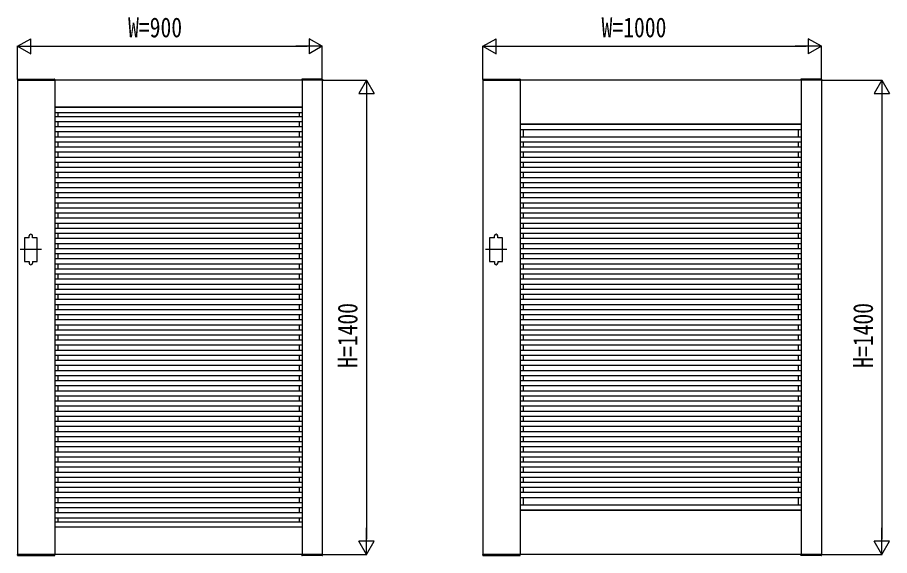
# Model space of a CAD drawing. Units: millimetres, scale not verified. Extents: x -8410 to 8410, y -5940 to 5940.
# Drawn here: x 30 to 2606, y -891 to 697 of the extents above; entities that cross this region are included whole.
import ezdxf
from ezdxf.enums import TextEntityAlignment as Align

# ---------------------------------------------------------------- set-up
doc = ezdxf.new("R2010")
doc.units = ezdxf.units.MM
doc.header["$LTSCALE"] = 30
doc.layers.add('0-3_YKK_A1', color=4, linetype='Continuous')
doc.layers.add('0-4_YKK_D', color=6, linetype='Continuous')
doc.styles.add('ＭＳ ゴシック', font='')
doc.styles.get('ＭＳ ゴシック').set_extended_font_data('MS Gothic')

msp = doc.modelspace()

# ---------------------------------------------------------------- linework, layer by layer
at = {"layer": '0-3_YKK_A1'}
for p, q in [((31.27, 515.61), (140.01, 515.61)), ((930.01, 515.61), (871.27, 515.61)), ((1405.33, 515.61), (1514.06, 515.61)), ((2404.06, 515.61), (2345.33, 515.61)), ((30.27, 514.66), (30.14, 512.11)), ((30.14, 512.11), (141.14, 512.11)), ((30.64, 512.11), (30.64, -887.89)), ((930.64, 512.11), (30.64, 512.11)), ((140.64, 512.11), (140.64, -887.89)), ((141, 514.66), (141.14, 512.11)), ((870.27, 514.66), (870.14, 512.11)), ((931.14, 512.11), (870.14, 512.11)), ((870.64, 512.11), (870.64, -887.89)), ((930.64, 512.11), (930.64, -887.89)), ((931, 514.66), (931.14, 512.11)), ((1404.33, 514.66), (1404.2, 512.11)), ((1404.2, 512.11), (1515.2, 512.11)), ((1404.7, 512.11), (1404.7, -887.89)), ((2404.7, 512.11), (1404.7, 512.11)), ((1514.7, 512.11), (1514.7, -887.89)), ((1515.06, 514.66), (1515.2, 512.11)), ((2344.33, 514.66), (2344.2, 512.11)), ((2405.2, 512.11), (2344.2, 512.11)), ((2344.7, 512.11), (2344.7, -887.89)), ((2404.7, 512.11), (2404.7, -887.89)), ((2405.06, 514.66), (2405.2, 512.11)), ((870.64, 432.11), (140.64, 432.11)), ((870.64, 431.01), (140.64, 431.01)), ((870.64, 416.01), (140.64, 416.01)), ((149.44, 432.11), (149.44, 431.01)), ((149.44, 416.01), (149.44, 404.31)), ((861.84, 432.11), (861.84, 431.01)), ((861.84, 416.01), (861.84, 404.31)), ((870.64, 404.31), (140.64, 404.31)), ((870.64, 389.31), (140.64, 389.31)), ((149.44, 389.31), (149.44, 374.31)), ((861.84, 389.31), (861.84, 374.31)), ((870.64, 374.31), (140.64, 374.31)), ((2344.7, 382.11), (1514.7, 382.11)), ((2344.7, 381.01), (1514.7, 381.01)), ((2344.7, 366.01), (1514.7, 366.01)), ((1523.5, 382.11), (1523.5, 381.01)), ((1523.5, 366.01), (1523.5, 344.31)), ((2335.9, 382.11), (2335.9, 381.01)), ((2335.9, 366.01), (2335.9, 344.31)), ((870.64, 359.31), (140.64, 359.31)), ((870.64, 344.31), (140.64, 344.31)), ((149.44, 359.31), (149.44, 344.31)), ((861.84, 359.31), (861.84, 344.31)), ((2344.7, 344.31), (1514.7, 344.31)), ((870.64, 329.31), (140.64, 329.31)), ((870.64, 314.31), (140.64, 314.31)), ((149.44, 329.31), (149.44, 314.31)), ((861.84, 329.31), (861.84, 314.31)), ((2344.7, 329.31), (1514.7, 329.31)), ((2344.7, 314.31), (1514.7, 314.31)), ((1523.5, 329.31), (1523.5, 314.31)), ((2335.9, 329.31), (2335.9, 314.31)), ((870.64, 299.31), (140.64, 299.31)), ((870.64, 284.31), (140.64, 284.31)), ((149.44, 299.31), (149.44, 284.31)), ((861.84, 299.31), (861.84, 284.31)), ((2344.7, 299.31), (1514.7, 299.31)), ((2344.7, 284.31), (1514.7, 284.31)), ((1523.5, 299.31), (1523.5, 284.31)), ((2335.9, 299.31), (2335.9, 284.31)), ((870.64, 269.31), (140.64, 269.31)), ((149.44, 269.31), (149.44, 254.31)), ((861.84, 269.31), (861.84, 254.31)), ((2344.7, 269.31), (1514.7, 269.31)), ((1523.5, 269.31), (1523.5, 254.31)), ((2335.9, 269.31), (2335.9, 254.31)), ((870.64, 254.31), (140.64, 254.31)), ((870.64, 239.31), (140.64, 239.31)), ((149.44, 239.31), (149.44, 224.31)), ((861.84, 239.31), (861.84, 224.31)), ((2344.7, 254.31), (1514.7, 254.31)), ((2344.7, 239.31), (1514.7, 239.31)), ((1523.5, 239.31), (1523.5, 224.31)), ((2335.9, 239.31), (2335.9, 224.31)), ((870.64, 224.31), (140.64, 224.31)), ((870.64, 209.31), (140.64, 209.31)), ((149.44, 209.31), (149.44, 194.31)), ((861.84, 209.31), (861.84, 194.31)), ((2344.7, 224.31), (1514.7, 224.31)), ((2344.7, 209.31), (1514.7, 209.31)), ((1523.5, 209.31), (1523.5, 194.31)), ((2335.9, 209.31), (2335.9, 194.31)), ((870.64, 194.31), (140.64, 194.31)), ((2344.7, 194.31), (1514.7, 194.31)), ((870.64, 179.31), (140.64, 179.31)), ((870.64, 164.31), (140.64, 164.31)), ((149.44, 179.31), (149.44, 164.31)), ((861.84, 179.31), (861.84, 164.31)), ((2344.7, 179.31), (1514.7, 179.31)), ((2344.7, 164.31), (1514.7, 164.31)), ((1523.5, 179.31), (1523.5, 164.31)), ((2335.9, 179.31), (2335.9, 164.31)), ((870.64, 149.31), (140.64, 149.31)), ((870.64, 134.31), (140.64, 134.31)), ((149.44, 149.31), (149.44, 134.31)), ((861.84, 149.31), (861.84, 134.31)), ((2344.7, 149.31), (1514.7, 149.31)), ((2344.7, 134.31), (1514.7, 134.31)), ((1523.5, 149.31), (1523.5, 134.31)), ((2335.9, 149.31), (2335.9, 134.31)), ((870.64, 119.31), (140.64, 119.31)), ((870.64, 104.31), (140.64, 104.31)), ((149.44, 119.31), (149.44, 104.31)), ((861.84, 119.31), (861.84, 104.31)), ((2344.7, 119.31), (1514.7, 119.31)), ((2344.7, 104.31), (1514.7, 104.31)), ((1523.5, 119.31), (1523.5, 104.31)), ((2335.9, 119.31), (2335.9, 104.31)), ((870.64, 89.31), (140.64, 89.31)), ((149.44, 89.31), (149.44, 74.31)), ((861.84, 89.31), (861.84, 74.31)), ((2344.7, 89.31), (1514.7, 89.31)), ((1523.5, 89.31), (1523.5, 74.31)), ((2335.9, 89.31), (2335.9, 74.31)), ((64.64, 47.11), (64.64, 52.11)), ((74.64, 47.11), (74.64, 52.11)), ((870.64, 74.31), (140.64, 74.31)), ((870.64, 59.31), (140.64, 59.31)), ((149.44, 59.31), (149.44, 44.31)), ((861.84, 59.31), (861.84, 44.31)), ((1438.7, 47.11), (1438.7, 52.11)), ((1448.7, 47.11), (1448.7, 52.11)), ((2344.7, 74.31), (1514.7, 74.31)), ((2344.7, 59.31), (1514.7, 59.31)), ((1523.5, 59.31), (1523.5, 44.31)), ((2335.9, 59.31), (2335.9, 44.31)), ((870.64, 44.31), (140.64, 44.31)), ((870.64, 29.31), (140.64, 29.31)), ((149.44, 29.31), (149.44, 14.31)), ((861.84, 29.31), (861.84, 14.31)), ((2344.7, 44.31), (1514.7, 44.31)), ((2344.7, 29.31), (1514.7, 29.31)), ((1523.5, 29.31), (1523.5, 14.31)), ((2335.9, 29.31), (2335.9, 14.31)), ((101.14, 12.11), (38.14, 12.11)), ((870.64, 14.31), (140.64, 14.31)), ((1475.2, 12.11), (1412.2, 12.11)), ((2344.7, 14.31), (1514.7, 14.31)), ((64.64, -22.89), (64.64, -27.89)), ((74.64, -22.89), (74.64, -27.89)), ((870.64, -0.69), (140.64, -0.69)), ((870.64, -15.69), (140.64, -15.69)), ((149.44, -0.69), (149.44, -15.69)), ((861.84, -0.69), (861.84, -15.69)), ((1438.7, -22.89), (1438.7, -27.89)), ((1448.7, -22.89), (1448.7, -27.89)), ((2344.7, -0.69), (1514.7, -0.69)), ((2344.7, -15.69), (1514.7, -15.69)), ((1523.5, -0.69), (1523.5, -15.69)), ((2335.9, -0.69), (2335.9, -15.69)), ((870.64, -30.69), (140.64, -30.69)), ((870.64, -45.69), (140.64, -45.69)), ((149.44, -30.69), (149.44, -45.69)), ((861.84, -30.69), (861.84, -45.69)), ((2344.7, -30.69), (1514.7, -30.69)), ((2344.7, -45.69), (1514.7, -45.69)), ((1523.5, -30.69), (1523.5, -45.69)), ((2335.9, -30.69), (2335.9, -45.69)), ((870.64, -60.69), (140.64, -60.69)), ((870.64, -75.69), (140.64, -75.69)), ((149.44, -60.69), (149.44, -75.69)), ((861.84, -60.69), (861.84, -75.69)), ((2344.7, -60.69), (1514.7, -60.69)), ((2344.7, -75.69), (1514.7, -75.69)), ((1523.5, -60.69), (1523.5, -75.69)), ((2335.9, -60.69), (2335.9, -75.69)), ((870.64, -90.69), (140.64, -90.69)), ((149.44, -90.69), (149.44, -105.69)), ((861.84, -90.69), (861.84, -105.69)), ((2344.7, -90.69), (1514.7, -90.69)), ((1523.5, -90.69), (1523.5, -105.69)), ((2335.9, -90.69), (2335.9, -105.69)), ((870.64, -105.69), (140.64, -105.69)), ((870.64, -120.69), (140.64, -120.69)), ((149.44, -120.69), (149.44, -135.69)), ((861.84, -120.69), (861.84, -135.69)), ((2344.7, -105.69), (1514.7, -105.69)), ((2344.7, -120.69), (1514.7, -120.69)), ((1523.5, -120.69), (1523.5, -135.69)), ((2335.9, -120.69), (2335.9, -135.69)), ((870.64, -135.69), (140.64, -135.69)), ((870.64, -150.69), (140.64, -150.69)), ((149.44, -150.69), (149.44, -165.69)), ((861.84, -150.69), (861.84, -165.69)), ((2344.7, -135.69), (1514.7, -135.69)), ((2344.7, -150.69), (1514.7, -150.69)), ((1523.5, -150.69), (1523.5, -165.69)), ((2335.9, -150.69), (2335.9, -165.69)), ((870.64, -165.69), (140.64, -165.69)), ((2344.7, -165.69), (1514.7, -165.69)), ((870.64, -180.69), (140.64, -180.69)), ((870.64, -195.69), (140.64, -195.69)), ((149.44, -180.69), (149.44, -195.69)), ((861.84, -180.69), (861.84, -195.69)), ((2344.7, -180.69), (1514.7, -180.69)), ((2344.7, -195.69), (1514.7, -195.69)), ((1523.5, -180.69), (1523.5, -195.69)), ((2335.9, -180.69), (2335.9, -195.69)), ((870.64, -210.69), (140.64, -210.69)), ((870.64, -225.69), (140.64, -225.69)), ((149.44, -210.69), (149.44, -225.69)), ((861.84, -210.69), (861.84, -225.69)), ((2344.7, -210.69), (1514.7, -210.69)), ((2344.7, -225.69), (1514.7, -225.69)), ((1523.5, -210.69), (1523.5, -225.69)), ((2335.9, -210.69), (2335.9, -225.69)), ((870.64, -240.69), (140.64, -240.69)), ((870.64, -255.69), (140.64, -255.69)), ((149.44, -240.69), (149.44, -255.69)), ((861.84, -240.69), (861.84, -255.69)), ((2344.7, -240.69), (1514.7, -240.69)), ((2344.7, -255.69), (1514.7, -255.69)), ((1523.5, -240.69), (1523.5, -255.69)), ((2335.9, -240.69), (2335.9, -255.69)), ((870.64, -270.69), (140.64, -270.69)), ((149.44, -270.69), (149.44, -285.69)), ((861.84, -270.69), (861.84, -285.69)), ((2344.7, -270.69), (1514.7, -270.69)), ((1523.5, -270.69), (1523.5, -285.69)), ((2335.9, -270.69), (2335.9, -285.69)), ((870.64, -285.69), (140.64, -285.69)), ((870.64, -300.69), (140.64, -300.69)), ((149.44, -300.69), (149.44, -315.69)), ((861.84, -300.69), (861.84, -315.69)), ((2344.7, -285.69), (1514.7, -285.69)), ((2344.7, -300.69), (1514.7, -300.69)), ((1523.5, -300.69), (1523.5, -315.69)), ((2335.9, -300.69), (2335.9, -315.69)), ((870.64, -315.69), (140.64, -315.69)), ((870.64, -330.69), (140.64, -330.69)), ((149.44, -330.69), (149.44, -345.69)), ((861.84, -330.69), (861.84, -345.69)), ((2344.7, -315.69), (1514.7, -315.69)), ((2344.7, -330.69), (1514.7, -330.69)), ((1523.5, -330.69), (1523.5, -345.69)), ((2335.9, -330.69), (2335.9, -345.69)), ((870.64, -345.69), (140.64, -345.69)), ((2344.7, -345.69), (1514.7, -345.69)), ((870.64, -360.69), (140.64, -360.69)), ((870.64, -375.69), (140.64, -375.69)), ((149.44, -360.69), (149.44, -375.69)), ((861.84, -360.69), (861.84, -375.69)), ((2344.7, -360.69), (1514.7, -360.69)), ((2344.7, -375.69), (1514.7, -375.69)), ((1523.5, -360.69), (1523.5, -375.69)), ((2335.9, -360.69), (2335.9, -375.69)), ((870.64, -390.69), (140.64, -390.69)), ((870.64, -405.69), (140.64, -405.69)), ((149.44, -390.69), (149.44, -405.69)), ((861.84, -390.69), (861.84, -405.69)), ((2344.7, -390.69), (1514.7, -390.69)), ((2344.7, -405.69), (1514.7, -405.69)), ((1523.5, -390.69), (1523.5, -405.69)), ((2335.9, -390.69), (2335.9, -405.69)), ((870.64, -420.69), (140.64, -420.69)), ((870.64, -435.69), (140.64, -435.69)), ((149.44, -420.69), (149.44, -435.69)), ((861.84, -420.69), (861.84, -435.69)), ((2344.7, -420.69), (1514.7, -420.69)), ((2344.7, -435.69), (1514.7, -435.69)), ((1523.5, -420.69), (1523.5, -435.69)), ((2335.9, -420.69), (2335.9, -435.69)), ((870.64, -450.69), (140.64, -450.69)), ((149.44, -450.69), (149.44, -465.69)), ((861.84, -450.69), (861.84, -465.69)), ((2344.7, -450.69), (1514.7, -450.69)), ((1523.5, -450.69), (1523.5, -465.69)), ((2335.9, -450.69), (2335.9, -465.69)), ((870.64, -465.69), (140.64, -465.69)), ((870.64, -480.69), (140.64, -480.69)), ((149.44, -480.69), (149.44, -495.69)), ((861.84, -480.69), (861.84, -495.69)), ((2344.7, -465.69), (1514.7, -465.69)), ((2344.7, -480.69), (1514.7, -480.69)), ((1523.5, -480.69), (1523.5, -495.69)), ((2335.9, -480.69), (2335.9, -495.69)), ((870.64, -495.69), (140.64, -495.69)), ((870.64, -510.69), (140.64, -510.69)), ((149.44, -510.69), (149.44, -525.69)), ((861.84, -510.69), (861.84, -525.69)), ((2344.7, -495.69), (1514.7, -495.69)), ((2344.7, -510.69), (1514.7, -510.69)), ((1523.5, -510.69), (1523.5, -525.69)), ((2335.9, -510.69), (2335.9, -525.69)), ((870.64, -525.69), (140.64, -525.69)), ((870.64, -540.69), (140.64, -540.69)), ((149.44, -540.69), (149.44, -555.69)), ((861.84, -540.69), (861.84, -555.69)), ((2344.7, -525.69), (1514.7, -525.69)), ((2344.7, -540.69), (1514.7, -540.69)), ((1523.5, -540.69), (1523.5, -555.69)), ((2335.9, -540.69), (2335.9, -555.69)), ((870.64, -555.69), (140.64, -555.69)), ((2344.7, -555.69), (1514.7, -555.69)), ((870.64, -570.69), (140.64, -570.69)), ((870.64, -585.69), (140.64, -585.69)), ((149.44, -570.69), (149.44, -585.69)), ((861.84, -570.69), (861.84, -585.69)), ((2344.7, -570.69), (1514.7, -570.69)), ((2344.7, -585.69), (1514.7, -585.69)), ((1523.5, -570.69), (1523.5, -585.69)), ((2335.9, -570.69), (2335.9, -585.69)), ((870.64, -600.69), (140.64, -600.69)), ((870.64, -615.69), (140.64, -615.69)), ((149.44, -600.69), (149.44, -615.69)), ((861.84, -600.69), (861.84, -615.69)), ((2344.7, -600.69), (1514.7, -600.69)), ((2344.7, -615.69), (1514.7, -615.69)), ((1523.5, -600.69), (1523.5, -615.69)), ((2335.9, -600.69), (2335.9, -615.69)), ((870.64, -630.69), (140.64, -630.69)), ((149.44, -630.69), (149.44, -645.69)), ((861.84, -630.69), (861.84, -645.69)), ((2344.7, -630.69), (1514.7, -630.69)), ((1523.5, -630.69), (1523.5, -645.69)), ((2335.9, -630.69), (2335.9, -645.69)), ((870.64, -645.69), (140.64, -645.69)), ((870.64, -660.69), (140.64, -660.69)), ((149.44, -660.69), (149.44, -675.69)), ((861.84, -660.69), (861.84, -675.69)), ((2344.7, -645.69), (1514.7, -645.69)), ((2344.7, -660.69), (1514.7, -660.69)), ((1523.5, -660.69), (1523.5, -675.69)), ((2335.9, -660.69), (2335.9, -675.69)), ((870.64, -675.69), (140.64, -675.69)), ((870.64, -690.69), (140.64, -690.69)), ((149.44, -690.69), (149.44, -705.69)), ((861.84, -690.69), (861.84, -705.69)), ((2344.7, -675.69), (1514.7, -675.69)), ((2344.7, -690.69), (1514.7, -690.69)), ((1523.5, -690.69), (1523.5, -705.69)), ((2335.9, -690.69), (2335.9, -705.69)), ((870.64, -705.69), (140.64, -705.69)), ((870.64, -720.69), (140.64, -720.69)), ((149.44, -720.69), (149.44, -735.69)), ((861.84, -720.69), (861.84, -735.69)), ((2344.7, -705.69), (1514.7, -705.69)), ((2344.7, -720.69), (1514.7, -720.69)), ((1523.5, -720.69), (1523.5, -742.39)), ((2335.9, -720.69), (2335.9, -742.39)), ((870.64, -735.69), (140.64, -735.69)), ((2344.7, -742.39), (1514.7, -742.39)), ((870.64, -750.69), (140.64, -750.69)), ((870.64, -765.69), (140.64, -765.69)), ((149.44, -750.69), (149.44, -765.69)), ((861.84, -750.69), (861.84, -765.69)), ((2344.7, -757.39), (1514.7, -757.39)), ((2344.7, -757.89), (1514.7, -757.89)), ((1523.5, -757.39), (1523.5, -757.89)), ((2335.9, -757.39), (2335.9, -757.89)), ((870.64, -780.69), (140.64, -780.69)), ((870.64, -792.39), (140.64, -792.39)), ((149.44, -780.69), (149.44, -792.39)), ((861.84, -780.69), (861.84, -792.39)), ((870.64, -807.39), (140.64, -807.39)), ((870.64, -807.89), (140.64, -807.89)), ((149.44, -807.39), (149.44, -807.89)), ((861.84, -807.39), (861.84, -807.89)), ((30.14, -887.89), (141.14, -887.89)), ((30.27, -890.45), (30.14, -887.9)), ((930.64, -887.89), (30.64, -887.89)), ((31.27, -891.39), (140.01, -891.39)), ((141, -890.45), (141.14, -887.9)), ((931.14, -887.89), (870.14, -887.89)), ((870.27, -890.45), (870.14, -887.9)), ((930.01, -891.39), (871.27, -891.39)), ((931, -890.45), (931.14, -887.9)), ((1404.2, -887.89), (1515.2, -887.89)), ((1404.33, -890.45), (1404.2, -887.9)), ((2404.7, -887.89), (1404.7, -887.89)), ((1405.33, -891.39), (1514.06, -891.39)), ((1515.06, -890.45), (1515.2, -887.9)), ((2405.2, -887.89), (2344.2, -887.89)), ((2344.33, -890.45), (2344.2, -887.9)), ((2404.06, -891.39), (2345.33, -891.39)), ((2405.06, -890.45), (2405.2, -887.9))]:
    msp.add_line(p, q, dxfattribs=at)
for points in [[(64.64, 47.11), (50.64, 47.11), (50.64, -22.89), (64.64, -22.89)], [(74.64, -22.89), (88.64, -22.89), (88.64, 47.11), (74.64, 47.11)], [(1438.7, 47.11), (1424.7, 47.11), (1424.7, -22.89), (1438.7, -22.89)], [(1448.7, -22.89), (1462.7, -22.89), (1462.7, 47.11), (1448.7, 47.11)]]:
    msp.add_lwpolyline(points, dxfattribs=at)
for centre, radius, start, end in [((31.27, 514.61), 1, 90, 177), ((140.01, 514.61), 1, 3, 90), ((871.27, 514.61), 1, 90, 177), ((930.01, 514.61), 1, 3, 90), ((1405.33, 514.61), 1, 90, 177), ((1514.06, 514.61), 1, 3, 90), ((2345.33, 514.61), 1, 90, 177), ((2404.06, 514.61), 1, 3, 90), ((69.64, 52.11), 5, 0, 180), ((1443.7, 52.11), 5, 0, 180), ((69.64, -27.89), 5, 180, 0), ((1443.7, -27.89), 5, 180, 0), ((31.27, -890.39), 1, 183, 270), ((140.01, -890.39), 1, 270, 357), ((871.27, -890.39), 1, 183, 270), ((930.01, -890.39), 1, 270, 357), ((1405.33, -890.39), 1, 183, 270), ((1514.06, -890.39), 1, 270, 357), ((2345.33, -890.39), 1, 183, 270), ((2404.06, -890.39), 1, 270, 357)]:
    msp.add_arc(centre, radius, start, end, dxfattribs=at)
at = {"layer": '0-4_YKK_D'}
for p, q in [((30.64, 612.11), (69.61, 634.61)), ((69.61, 589.61), (69.61, 634.61)), ((930.64, 612.11), (891.67, 634.61)), ((891.67, 634.61), (891.67, 589.61)), ((1404.7, 612.11), (1443.67, 634.61)), ((1443.67, 589.61), (1443.67, 634.61)), ((2404.7, 612.11), (2365.73, 634.61)), ((2365.73, 634.61), (2365.73, 589.61)), ((30.64, 514.11), (30.64, 613.11)), ((30.64, 612.11), (69.61, 589.61)), ((30.64, 612.11), (108.58, 612.11)), ((75.64, 612.11), (885.64, 612.11)), ((930.64, 612.11), (852.7, 612.11)), ((930.64, 612.11), (891.67, 589.61)), ((930.64, 514.11), (930.64, 613.11)), ((1404.7, 514.11), (1404.7, 613.11)), ((1404.7, 612.11), (1443.67, 589.61)), ((1404.7, 612.11), (1482.64, 612.11)), ((1449.7, 612.11), (2359.7, 612.11)), ((2404.7, 612.11), (2326.75, 612.11)), ((2404.7, 612.11), (2365.73, 589.61)), ((2404.7, 514.11), (2404.7, 613.11)), ((932.64, 512.11), (1062.06, 512.11)), ((1061.06, 512.11), (1038.56, 473.13)), ((1061.06, 512.11), (1083.56, 473.13)), ((1061.06, 512.11), (1061.06, 434.16)), ((2406.7, 512.11), (2584.47, 512.11)), ((2583.47, 512.11), (2560.97, 473.13)), ((2583.47, 512.11), (2605.97, 473.13)), ((2583.47, 512.11), (2583.47, 434.16)), ((1038.56, 473.13), (1083.56, 473.13)), ((1061.06, 467.11), (1061.06, -842.89)), ((2560.97, 473.13), (2605.97, 473.13)), ((2583.47, 467.11), (2583.47, -842.89)), ((1061.06, -887.89), (1061.06, -809.95)), ((2583.47, -887.89), (2583.47, -809.95)), ((1061.06, -887.89), (1038.56, -848.92)), ((1083.56, -848.92), (1038.56, -848.92)), ((1061.06, -887.89), (1083.56, -848.92)), ((2583.47, -887.89), (2560.97, -848.92)), ((2605.97, -848.92), (2560.97, -848.92)), ((2583.47, -887.89), (2605.97, -848.92)), ((932.64, -887.89), (1062.06, -887.89)), ((2406.7, -887.89), (2584.47, -887.89))]:
    msp.add_line(p, q, dxfattribs=at)

# ---------------------------------------------------------------- texts
at = {"layer": '0-4_YKK_D', "style": 'ＭＳ ゴシック', "width": 0.8}
for s, p in [('W=900', (356.91, 621.11)), ('W=1000', (1755.36, 621.11))]:
    msp.add_text(s, height=58.65, dxfattribs=at).set_placement(p, align=Align.BOTTOM_LEFT)
for p in [(1052.06, -337.23), (2574.47, -337.23)]:
    msp.add_text('H=1400', height=58.65, rotation=90, dxfattribs=at).set_placement(p, align=Align.BOTTOM_LEFT)

doc.saveas('drawing.dxf')
